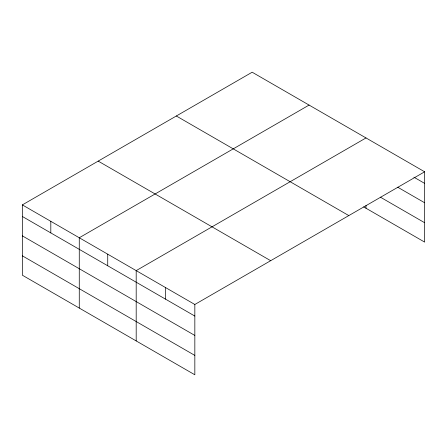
<?xml version="1.0" encoding="UTF-8"?>
<svg xmlns="http://www.w3.org/2000/svg" width="447" height="447" viewBox="0 0 447 447"><rect width="100%" height="100%" fill="white"/><g stroke="black" fill="none" stroke-linecap="round" stroke-linejoin="round"><path stroke-width="0.67" d="M424.65 171.799L252.164 72.213L22.35 204.894L22.35 275.201L194.836 374.787L194.836 304.48L424.65 171.799L424.65 242.106L363.634 206.877M309.084 105.073L79.27 237.759L79.27 308.067M366.004 137.939L136.19 270.619L136.19 340.927M413.877 177.168L424.65 183.387M397.724 187.215L424.65 202.765M380.369 197.161L424.65 222.729M176.325 115.996L348.811 215.583M98.189 161.11L270.675 260.696M22.35 204.894L194.836 304.48M22.35 216.482L194.836 316.068M22.35 235.86L194.836 335.446M22.35 255.824L194.836 355.41M366.004 205.48L366.004 208.246M165.513 287.55L165.513 299.138M107.733 254.187L107.733 265.775M50.813 221.326L50.813 232.915"/></g></svg>
